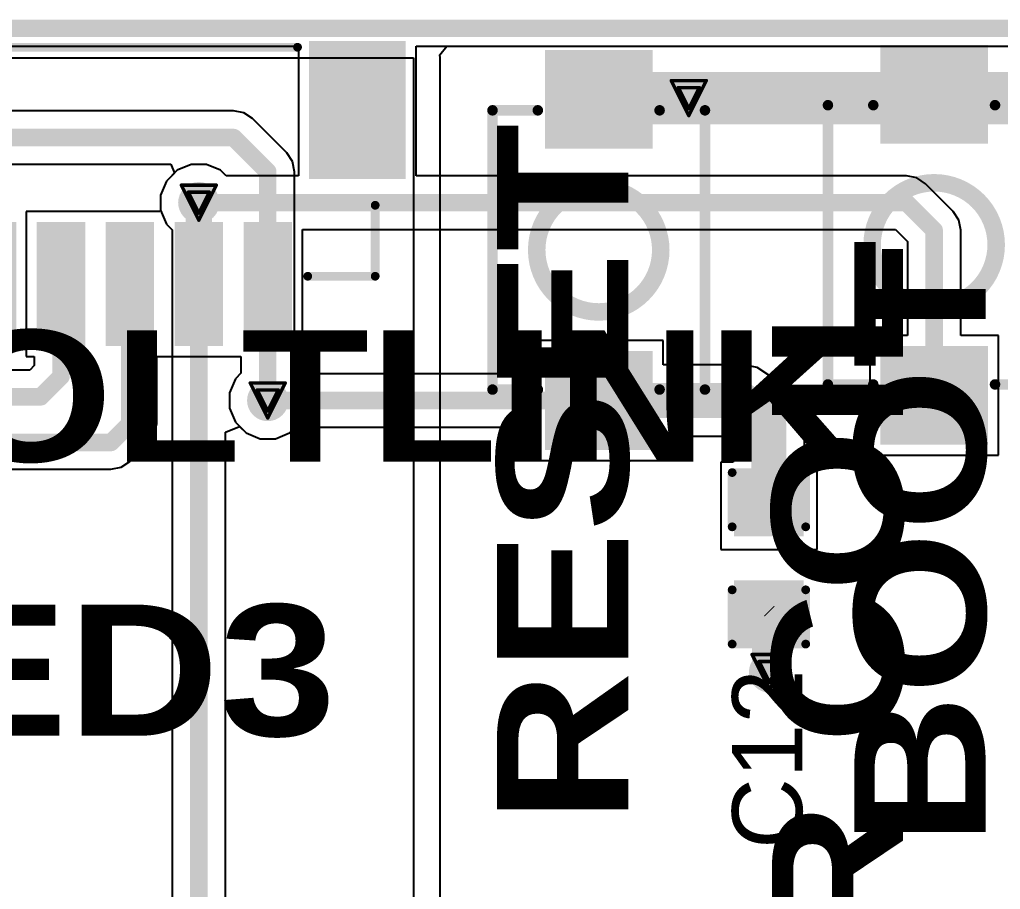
# Model space of a CAD drawing. Header units: inches. Extents: x -1 to 208, y -10 to 150.
# Drawn here: x 56.83 to 71.07, y 62.5 to 75.13 of the extents above; entities that cross this region are included whole.
import ezdxf

# ---------------------------------------------------------------- set-up
doc = ezdxf.new("R2010")
doc.units = ezdxf.units.IN
for name, color, linetype in [('Board Outline', 216, 'Continuous'), ('Bottom Layer', 5, 'Continuous'), ('Drill Drawing', 1, 'Continuous'), ('Top Layer', 1, 'Continuous'), ('Top Overlay', 2, 'Continuous'), ('Top Paste', 8, 'Continuous'), ('Top Solder', 216, 'Continuous'), ('Via Holes', 16, 'Continuous')]:
    doc.layers.add(name, color=color, linetype=linetype)
doc.styles.add('Arial', font='', dxfattribs={"height": 0.2})
doc.styles.add('Arial Black_Bold', font='', dxfattribs={"height": 0.2})
doc.styles.get('Arial').set_extended_font_data('Arial')
doc.styles.get('Arial Black_Bold').set_extended_font_data('Arial Black', bold=True)

# ---------------------------------------------------------------- blocks, each defined once
blk = doc.blocks.new('TS_1088_AR02016_21')
at = {"layer": 'Top Layer'}
for points in [[(-2.7999055, 0.6799961), (-1.5699105, 0.6799961), (-1.5699105, -0.6799961), (-2.7999055, -0.6799961)], [(1.5699105, 0.6799961), (2.7999055, 0.6799961), (2.7999055, -0.6799961), (1.5699105, -0.6799961)]]:
    blk.add_hatch(color=1, dxfattribs=at).paths.add_polyline_path(points)
at = {"layer": 'Top Paste'}
for points in [[(-2.7999055, 0.6799961), (-1.5699105, 0.6799961), (-1.5699105, -0.6799961), (-2.7999055, -0.6799961)], [(1.5699105, 0.6799961), (2.7999055, 0.6799961), (2.7999055, -0.6799961), (1.5699105, -0.6799961)]]:
    blk.add_hatch(color=8, dxfattribs=at).paths.add_polyline_path(points)
at = {"layer": 'Top Solder'}
for points in [[(-2.9015055, 0.7815961), (-1.4683105, 0.7815961), (-1.4683105, -0.7815961), (-2.9015055, -0.7815961)], [(1.4683105, 0.7815961), (2.9015055, 0.7815961), (2.9015055, -0.7815961), (1.4683105, -0.7815961)]]:
    blk.add_hatch(color=216, dxfattribs=at).paths.add_polyline_path(points)
at = {"layer": 'Top Overlay'}
for points in [[(2.0262088, 1.5411958, 0.1524, 0.1524, 0), (-2.0262088, 1.5411958, 0.1524, 0.1524, 0)], [(-2.0262088, 0.8832087999999999, 0.1524, 0.1524, 0), (-2.0262088, 1.5411958, 0.1524, 0.1524, 0)], [(2.0262088, 0.8832087999999999, 0.1524, 0.1524, 0), (2.0262088, 1.5411958, 0.1524, 0.1524, 0)], [(-2.0262088, -1.5411958, 0.1524, 0.1524, 0), (-2.0262088, -0.8832087999999999, 0.1524, 0.1524, 0)], [(2.0262088, -1.5411958, 0.1524, 0.1524, 0), (2.0262088, -0.8832087999999999, 0.1524, 0.1524, 0)], [(2.0262088, -1.5411958, 0.1524, 0.1524, 0), (-2.0262088, -1.5411958, 0.1524, 0.1524, 0)]]:
    blk.add_lwpolyline(points, format="xyseb", dxfattribs=at)
for points in [[(-2.0643088, 1.5411958, 0.0762, 0.0762, 1), (-1.9881088, 1.5411958, 0.0762, 0.0762, 1)], [(-2.0643088, 1.5411958, 0.0762, 0.0762, 1), (-1.9881088, 1.5411958, 0.0762, 0.0762, 1)], [(1.9881088, 1.5411958, 0.0762, 0.0762, 1), (2.0643088, 1.5411958, 0.0762, 0.0762, 1)], [(1.9881088, 1.5411958, 0.0762, 0.0762, 1), (2.0643088, 1.5411958, 0.0762, 0.0762, 1)], [(0.8999727999999999, 2.54e-05, 0.254, 0.254, 1), (-0.9000235999999999, 2.54e-05, 0.254, 0.254, 1)], [(-2.0643088, 0.8832087999999999, 0.0762, 0.0762, 1), (-1.9881088, 0.8832087999999999, 0.0762, 0.0762, 1)], [(1.9881088, 0.8832087999999999, 0.0762, 0.0762, 1), (2.0643088, 0.8832087999999999, 0.0762, 0.0762, 1)], [(-0.9635236, 2.54e-05, 0.127, 0.127, 1), (-0.8365235999999999, 2.54e-05, 0.127, 0.127, 1)], [(0.8364728, 2.54e-05, 0.127, 0.127, 1), (0.9634727999999999, 2.54e-05, 0.127, 0.127, 1)], [(-2.0643088, -0.8832087999999999, 0.0762, 0.0762, 1), (-1.9881088, -0.8832087999999999, 0.0762, 0.0762, 1)], [(1.9881088, -0.8832087999999999, 0.0762, 0.0762, 1), (2.0643088, -0.8832087999999999, 0.0762, 0.0762, 1)], [(-2.0643088, -1.5411958, 0.0762, 0.0762, 1), (-1.9881088, -1.5411958, 0.0762, 0.0762, 1)], [(-2.0643088, -1.5411958, 0.0762, 0.0762, 1), (-1.9881088, -1.5411958, 0.0762, 0.0762, 1)], [(1.9881088, -1.5411958, 0.0762, 0.0762, 1), (2.0643088, -1.5411958, 0.0762, 0.0762, 1)], [(1.9881088, -1.5411958, 0.0762, 0.0762, 1), (2.0643088, -1.5411958, 0.0762, 0.0762, 1)]]:
    blk.add_lwpolyline(points, format="xyseb", close=True, dxfattribs=at)
blk = doc.blocks.new('TS_1088_AR02016_22')
at = {"layer": 'Top Layer'}
for points in [[(-2.7999055, 0.6799961), (-1.5699105, 0.6799961), (-1.5699105, -0.6799961), (-2.7999055, -0.6799961)], [(1.5699105, 0.6799961), (2.7999055, 0.6799961), (2.7999055, -0.6799961), (1.5699105, -0.6799961)]]:
    blk.add_hatch(color=1, dxfattribs=at).paths.add_polyline_path(points)
at = {"layer": 'Top Paste'}
for points in [[(-2.7999055, 0.6799961), (-1.5699105, 0.6799961), (-1.5699105, -0.6799961), (-2.7999055, -0.6799961)], [(1.5699105, 0.6799961), (2.7999055, 0.6799961), (2.7999055, -0.6799961), (1.5699105, -0.6799961)]]:
    blk.add_hatch(color=8, dxfattribs=at).paths.add_polyline_path(points)
at = {"layer": 'Top Solder'}
for points in [[(-2.9015055, 0.7815961), (-1.4683105, 0.7815961), (-1.4683105, -0.7815961), (-2.9015055, -0.7815961)], [(1.4683105, 0.7815961), (2.9015055, 0.7815961), (2.9015055, -0.7815961), (1.4683105, -0.7815961)]]:
    blk.add_hatch(color=216, dxfattribs=at).paths.add_polyline_path(points)
at = {"layer": 'Top Overlay'}
for points in [[(2.0262088, 1.5411958, 0.1524, 0.1524, 0), (-2.0262088, 1.5411958, 0.1524, 0.1524, 0)], [(-2.0262088, 0.8832087999999999, 0.1524, 0.1524, 0), (-2.0262088, 1.5411958, 0.1524, 0.1524, 0)], [(2.0262088, 0.8832087999999999, 0.1524, 0.1524, 0), (2.0262088, 1.5411958, 0.1524, 0.1524, 0)], [(-2.0262088, -1.5411958, 0.1524, 0.1524, 0), (-2.0262088, -0.8832087999999999, 0.1524, 0.1524, 0)], [(2.0262088, -1.5411958, 0.1524, 0.1524, 0), (2.0262088, -0.8832087999999999, 0.1524, 0.1524, 0)], [(2.0262088, -1.5411958, 0.1524, 0.1524, 0), (-2.0262088, -1.5411958, 0.1524, 0.1524, 0)]]:
    blk.add_lwpolyline(points, format="xyseb", dxfattribs=at)
for points in [[(-2.0643088, 1.5411958, 0.0762, 0.0762, 1), (-1.9881088, 1.5411958, 0.0762, 0.0762, 1)], [(-2.0643088, 1.5411958, 0.0762, 0.0762, 1), (-1.9881088, 1.5411958, 0.0762, 0.0762, 1)], [(1.9881088, 1.5411958, 0.0762, 0.0762, 1), (2.0643088, 1.5411958, 0.0762, 0.0762, 1)], [(1.9881088, 1.5411958, 0.0762, 0.0762, 1), (2.0643088, 1.5411958, 0.0762, 0.0762, 1)], [(0.8999727999999999, 2.54e-05, 0.254, 0.254, 1), (-0.9000235999999999, 2.54e-05, 0.254, 0.254, 1)], [(-2.0643088, 0.8832087999999999, 0.0762, 0.0762, 1), (-1.9881088, 0.8832087999999999, 0.0762, 0.0762, 1)], [(1.9881088, 0.8832087999999999, 0.0762, 0.0762, 1), (2.0643088, 0.8832087999999999, 0.0762, 0.0762, 1)], [(-0.9635236, 2.54e-05, 0.127, 0.127, 1), (-0.8365235999999999, 2.54e-05, 0.127, 0.127, 1)], [(0.8364728, 2.54e-05, 0.127, 0.127, 1), (0.9634727999999999, 2.54e-05, 0.127, 0.127, 1)], [(-2.0643088, -0.8832087999999999, 0.0762, 0.0762, 1), (-1.9881088, -0.8832087999999999, 0.0762, 0.0762, 1)], [(1.9881088, -0.8832087999999999, 0.0762, 0.0762, 1), (2.0643088, -0.8832087999999999, 0.0762, 0.0762, 1)], [(-2.0643088, -1.5411958, 0.0762, 0.0762, 1), (-1.9881088, -1.5411958, 0.0762, 0.0762, 1)], [(-2.0643088, -1.5411958, 0.0762, 0.0762, 1), (-1.9881088, -1.5411958, 0.0762, 0.0762, 1)], [(1.9881088, -1.5411958, 0.0762, 0.0762, 1), (2.0643088, -1.5411958, 0.0762, 0.0762, 1)], [(1.9881088, -1.5411958, 0.0762, 0.0762, 1), (2.0643088, -1.5411958, 0.0762, 0.0762, 1)]]:
    blk.add_lwpolyline(points, format="xyseb", close=True, dxfattribs=at)
blk = doc.blocks.new('V________T______93')
at = {"layer": 'Top Layer'}
for points in [[(-4.39999755, 2.16249885), (-3.199997409999999, 2.16249885), (-3.199997409999999, 0.36249991), (-4.39999755, 0.36249991)], [(3.20000249, 2.16249885), (4.400002629999999, 2.16249885), (4.400002629999999, 0.36249991), (3.20000249, 0.36249991)], [(-2.74999704, -0.46249971), (-2.24999804, -0.46249971), (-2.24999804, -2.06249905), (-2.74999704, -2.06249905)], [(-1.7499965, -0.46249971), (-1.2499975, -0.46249971), (-1.2499975, -2.06249905), (-1.7499965, -2.06249905)], [(-0.7499959599999999, -0.46249971), (-0.24999696, -0.46249971), (-0.24999696, -2.06249905), (-0.7499959599999999, -2.06249905)], [(0.25000204, -0.46249971), (0.75000104, -0.46249971), (0.75000104, -2.06249905), (0.25000204, -2.06249905)], [(1.25000258, -0.46249971), (1.75000158, -0.46249971), (1.75000158, -2.06249905), (1.25000258, -2.06249905)], [(2.25000312, -0.46249971), (2.75000212, -0.46249971), (2.75000212, -2.06249905), (2.25000312, -2.06249905)]]:
    blk.add_hatch(color=1, dxfattribs=at).paths.add_polyline_path(points)
at = {"layer": 'Top Paste'}
for points in [[(-4.39999755, 2.16249885), (-3.199997409999999, 2.16249885), (-3.199997409999999, 0.36249991), (-4.39999755, 0.36249991)], [(3.20000249, 2.16249885), (4.400002629999999, 2.16249885), (4.400002629999999, 0.36249991), (3.20000249, 0.36249991)], [(-2.74999704, -0.46249971), (-2.24999804, -0.46249971), (-2.24999804, -2.06249905), (-2.74999704, -2.06249905)], [(-1.7499965, -0.46249971), (-1.2499975, -0.46249971), (-1.2499975, -2.06249905), (-1.7499965, -2.06249905)], [(-0.7499959599999999, -0.46249971), (-0.24999696, -0.46249971), (-0.24999696, -2.06249905), (-0.7499959599999999, -2.06249905)], [(0.25000204, -0.46249971), (0.75000104, -0.46249971), (0.75000104, -2.06249905), (0.25000204, -2.06249905)], [(1.25000258, -0.46249971), (1.75000158, -0.46249971), (1.75000158, -2.06249905), (1.25000258, -2.06249905)], [(2.25000312, -0.46249971), (2.75000212, -0.46249971), (2.75000212, -2.06249905), (2.25000312, -2.06249905)]]:
    blk.add_hatch(color=8, dxfattribs=at).paths.add_polyline_path(points)
at = {"layer": 'Top Solder'}
for points in [[(-4.50159755, 2.26409885), (-3.09839741, 2.26409885), (-3.09839741, 0.26089991), (-4.50159755, 0.26089991)], [(3.09840249, 2.26409885), (4.50160263, 2.26409885), (4.50160263, 0.26089991), (3.09840249, 0.26089991)], [(-2.85159704, -0.36089971), (-2.14839804, -0.36089971), (-2.14839804, -2.16409905), (-2.85159704, -2.16409905)], [(-1.8515965, -0.36089971), (-1.1483975, -0.36089971), (-1.1483975, -2.16409905), (-1.8515965, -2.16409905)], [(-0.8515959599999999, -0.36089971), (-0.14839696, -0.36089971), (-0.14839696, -2.16409905), (-0.8515959599999999, -2.16409905)], [(0.14840204, -0.36089971), (0.8516010399999999, -0.36089971), (0.8516010399999999, -2.16409905), (0.14840204, -2.16409905)], [(1.14840258, -0.36089971), (1.85160158, -0.36089971), (1.85160158, -2.16409905), (1.14840258, -2.16409905)], [(2.14840312, -0.36089971), (2.85160212, -0.36089971), (2.85160212, -2.16409905), (2.14840312, -2.16409905)]]:
    blk.add_hatch(color=216, dxfattribs=at).paths.add_polyline_path(points)
at = {"layer": 'Top Overlay'}
for points in [[(-2.884398599999999, 2.1731986, 0.127, 0.127, 0), (2.9322014, 2.1731986, 0.127, 0.127, 0)], [(-4.0591994, -1.15000024, 0.127, 0.127, 0), (-4.0591994, -0.12040108, 0.127, 0.127, 0)], [(4.059204479999999, -1.15000024, 0.127, 0.127, 0), (4.059204479999999, -0.12040108, 0.127, 0.127, 0)], [(-4.0591994, -1.15000024, 0.127, 0.127, 0), (-3.08040024, -1.15000024, 0.127, 0.127, 0)], [(3.08040532, -1.15000024, 0.127, 0.127, 0), (4.059204479999999, -1.15000024, 0.127, 0.127, 0)], [(-3.1496, -1.6764, 0.127, 0.127, 0), (-3.1496, -1.4224, 0.127, 0.127, 0)], [(-3.1496, -1.4224, 0.127, 0.127, 0), (-3.0226, -1.5494, 0.127, 0.127, 0)], [(-3.1496, -1.6764, 0.127, 0.127, 0), (-3.0226, -1.5494, 0.127, 0.127, 0)]]:
    blk.add_lwpolyline(points, format="xyseb", dxfattribs=at)
for points in [[(-2.9161486, 2.1731986, 0.0635, 0.0635, 1), (-2.8526486, 2.1731986, 0.0635, 0.0635, 1)], [(2.9004514, 2.1731986, 0.0635, 0.0635, 1), (2.9639514, 2.1731986, 0.0635, 0.0635, 1)], [(-4.0909494, -0.12040108, 0.0635, 0.0635, 1), (-4.0274494, -0.12040108, 0.0635, 0.0635, 1)], [(4.02745448, -0.12040108, 0.0635, 0.0635, 1), (4.09095448, -0.12040108, 0.0635, 0.0635, 1)], [(-4.0909494, -1.15000024, 0.0635, 0.0635, 1), (-4.0274494, -1.15000024, 0.0635, 0.0635, 1)], [(-4.0909494, -1.15000024, 0.0635, 0.0635, 1), (-4.0274494, -1.15000024, 0.0635, 0.0635, 1)], [(-3.11215024, -1.15000024, 0.0635, 0.0635, 1), (-3.04865024, -1.15000024, 0.0635, 0.0635, 1)], [(3.04865532, -1.15000024, 0.0635, 0.0635, 1), (3.11215532, -1.15000024, 0.0635, 0.0635, 1)], [(4.02745448, -1.15000024, 0.0635, 0.0635, 1), (4.09095448, -1.15000024, 0.0635, 0.0635, 1)], [(4.02745448, -1.15000024, 0.0635, 0.0635, 1), (4.09095448, -1.15000024, 0.0635, 0.0635, 1)], [(-3.18135, -1.4224, 0.0635, 0.0635, 1), (-3.11785, -1.4224, 0.0635, 0.0635, 1)], [(-3.18135, -1.4224, 0.0635, 0.0635, 1), (-3.11785, -1.4224, 0.0635, 0.0635, 1)], [(-3.05435, -1.5494, 0.0635, 0.0635, 1), (-2.99085, -1.5494, 0.0635, 0.0635, 1)], [(-3.05435, -1.5494, 0.0635, 0.0635, 1), (-2.99085, -1.5494, 0.0635, 0.0635, 1)], [(-3.18135, -1.6764, 0.0635, 0.0635, 1), (-3.11785, -1.6764, 0.0635, 0.0635, 1)], [(-3.18135, -1.6764, 0.0635, 0.0635, 1), (-3.11785, -1.6764, 0.0635, 0.0635, 1)]]:
    blk.add_lwpolyline(points, format="xyseb", close=True, dxfattribs=at)
blk = doc.blocks.new('C___0603_183')
at = {"layer": 'Top Layer'}
for points in [[(-0.3809999999999999, 0.4445), (-0.3809999999999999, -0.4445), (-1.143, -0.4445), (-1.143, 0.4445)], [(1.143, 0.4445), (1.143, -0.4445), (0.3809999999999999, -0.4445), (0.3809999999999999, 0.4445)]]:
    blk.add_hatch(color=1, dxfattribs=at).paths.add_polyline_path(points)
at = {"layer": 'Top Paste'}
for points in [[(-0.3809999999999999, 0.4445), (-0.3809999999999999, -0.4445), (-1.143, -0.4445), (-1.143, 0.4445)], [(1.143, 0.4445), (1.143, -0.4445), (0.3809999999999999, -0.4445), (0.3809999999999999, 0.4445)]]:
    blk.add_hatch(color=8, dxfattribs=at).paths.add_polyline_path(points)
at = {"layer": 'Top Solder'}
for points in [[(-0.3210001199999999, 0.50449988), (-0.3210001199999999, -0.50449988), (-1.20299988, -0.50449988), (-1.20299988, 0.50449988)], [(1.20299988, 0.50449988), (1.20299988, -0.50449988), (0.3210001199999999, -0.50449988), (0.3210001199999999, 0.50449988)]]:
    blk.add_hatch(color=216, dxfattribs=at).paths.add_polyline_path(points)
at = {"layer": 'Top Overlay'}
for points in [[(-1.2446, 0.5334, 0.127, 0.127, 0), (-1.2446, -0.5334, 0.127, 0.127, 0)], [(-1.2446, 0.5334, 0.127, 0.127, 0), (-0.4571999999999999, 0.5334, 0.127, 0.127, 0)], [(0.4571999999999999, 0.5334, 0.127, 0.127, 0), (1.2446, 0.5334, 0.127, 0.127, 0)], [(1.2446, 0.5334, 0.127, 0.127, 0), (1.2446, -0.5334, 0.127, 0.127, 0)], [(-1.2446, -0.5334, 0.127, 0.127, 0), (-0.4571999999999999, -0.5334, 0.127, 0.127, 0)], [(0.4571999999999999, -0.5334, 0.127, 0.127, 0), (1.2446, -0.5334, 0.127, 0.127, 0)]]:
    blk.add_lwpolyline(points, format="xyseb", dxfattribs=at)
for points in [[(-1.27635, 0.5334, 0.0635, 0.0635, 1), (-1.21285, 0.5334, 0.0635, 0.0635, 1)], [(-1.27635, 0.5334, 0.0635, 0.0635, 1), (-1.21285, 0.5334, 0.0635, 0.0635, 1)], [(-0.4889499999999999, 0.5334, 0.0635, 0.0635, 1), (-0.42545, 0.5334, 0.0635, 0.0635, 1)], [(0.42545, 0.5334, 0.0635, 0.0635, 1), (0.4889499999999999, 0.5334, 0.0635, 0.0635, 1)], [(1.21285, 0.5334, 0.0635, 0.0635, 1), (1.27635, 0.5334, 0.0635, 0.0635, 1)], [(1.21285, 0.5334, 0.0635, 0.0635, 1), (1.27635, 0.5334, 0.0635, 0.0635, 1)], [(-1.27635, -0.5334, 0.0635, 0.0635, 1), (-1.21285, -0.5334, 0.0635, 0.0635, 1)], [(-1.27635, -0.5334, 0.0635, 0.0635, 1), (-1.21285, -0.5334, 0.0635, 0.0635, 1)], [(-0.4889499999999999, -0.5334, 0.0635, 0.0635, 1), (-0.42545, -0.5334, 0.0635, 0.0635, 1)], [(0.42545, -0.5334, 0.0635, 0.0635, 1), (0.4889499999999999, -0.5334, 0.0635, 0.0635, 1)], [(1.21285, -0.5334, 0.0635, 0.0635, 1), (1.27635, -0.5334, 0.0635, 0.0635, 1)], [(1.21285, -0.5334, 0.0635, 0.0635, 1), (1.27635, -0.5334, 0.0635, 0.0635, 1)]]:
    blk.add_lwpolyline(points, format="xyseb", close=True, dxfattribs=at)

msp = doc.modelspace()

# ---------------------------------------------------------------- hatches: boundary and pattern name
at = {"layer": 'Bottom Layer'}
h = msp.add_hatch(color=5, dxfattribs=at)
edge = h.paths.add_edge_path()
edge.add_arc((66.54392329999999, 73.98746695999999), 0.2999994, 0, 360)
h = msp.add_hatch(color=5, dxfattribs=at)
edge = h.paths.add_edge_path()
edge.add_arc((59.43506273999999, 72.47044688), 0.2999994, 0, 360)
h = msp.add_hatch(color=5, dxfattribs=at)
edge = h.paths.add_edge_path()
edge.add_arc((60.43506327999999, 69.59929183999999), 0.2999994, 0, 360)
h = msp.add_hatch(color=5, dxfattribs=at)
edge = h.paths.add_edge_path()
edge.add_arc((67.7164, 65.65899999999999), 0.2999994, 0, 360)
at = {"layer": 'Top Layer'}
h = msp.add_hatch(color=1, dxfattribs=at)
edge = h.paths.add_edge_path()
edge.add_arc((66.54392329999999, 73.98746695999999), 0.2999994, 0, 360)
h = msp.add_hatch(color=1, dxfattribs=at)
edge = h.paths.add_edge_path()
edge.add_arc((59.43506273999999, 72.47044688), 0.2999994, 0, 360)
h = msp.add_hatch(color=1, dxfattribs=at)
edge = h.paths.add_edge_path()
edge.add_arc((60.43506327999999, 69.59929183999999), 0.2999994, 0, 360)
h = msp.add_hatch(color=1, dxfattribs=at)
edge = h.paths.add_edge_path()
edge.add_arc((67.7164, 65.65899999999999), 0.2999994, 0, 360)
at = {"layer": 'Via Holes'}
h = msp.add_hatch(color=7, dxfattribs=at)
edge = h.paths.add_edge_path()
edge.add_arc((66.54392329999999, 73.98746695999999), 0.1499997, 0, 360)
h = msp.add_hatch(color=7, dxfattribs=at)
edge = h.paths.add_edge_path()
edge.add_arc((59.43506273999999, 72.47044688), 0.1499997, 0, 360)
h = msp.add_hatch(color=7, dxfattribs=at)
edge = h.paths.add_edge_path()
edge.add_arc((60.43506327999999, 69.59929183999999), 0.1499997, 0, 360)
h = msp.add_hatch(color=7, dxfattribs=at)
edge = h.paths.add_edge_path()
edge.add_arc((67.7164, 65.65899999999999), 0.1499997, 0, 360)

# ---------------------------------------------------------------- linework, layer by layer
at = {"layer": 'Board Outline'}
msp.add_lwpolyline([(1.20000014, 74.99999986, 0.254, 0.254, 0), (78.79999988, 74.99999986, 0.254, 0.254, 0)], format="xyseb", dxfattribs=at)
at = {"layer": 'Bottom Layer'}
for p, q in [((62.93007226, 74.61403416), (63.03429861999999, 74.7410367)), ((63.03429861999999, 74.7410367), (75.74117186, 74.7410367)), ((4.97073174, 74.5744), (62.54949136, 74.5744)), ((62.54949136, 74.5744), (62.54949136, 60.47739999999999)), ((62.93795642, 74.5744), (62.93007226, 74.61403416)), ((62.93795642, 60.47739999999999), (62.93795642, 74.5744)), ((59.93930607999999, 73.8038021), (27.25823606, 73.8038021)), ((60.08796466, 73.77423141999999), (59.93930607999999, 73.8038021)), ((60.21399184, 73.6900228), (60.08796466, 73.77423141999999)), ((60.70974904, 73.1942656), (60.21399184, 73.6900228)), ((60.79395765999999, 73.06823841999999), (60.70974904, 73.1942656)), ((30.6248435, 73.02687198), (59.02840874, 73.02687198)), ((59.02840874, 73.02687198), (59.08101468, 72.89987197999999)), ((60.82352834, 72.91957984), (60.79395765999999, 73.06823841999999)), ((59.08101468, 72.89987197999999), (58.96540404, 72.78426134)), ((60.82352834, 69.99429993999999), (60.82352834, 72.91957984)), ((58.96540404, 72.78426134), (58.88106333999999, 72.58064478)), ((58.88106333999999, 72.58064478), (58.88106333999999, 72.36024898)), ((58.88106333999999, 72.36024898), (58.96540404, 72.15663242)), ((58.96540404, 72.15663242), (59.04659768, 72.07543878)), ((59.04659768, 72.07543878), (59.04659768, 57.27718542)), ((60.90472198, 69.9131063), (60.82352834, 69.99429993999999)), ((60.98906268, 69.70948974), (60.90472198, 69.9131063)), ((60.98906268, 69.48909394), (60.98906268, 69.70948974)), ((60.90472198, 69.28547737999999), (60.98906268, 69.48909394)), ((59.82352779999999, 69.13998364), (60.0267278, 69.22415416)), ((60.0267278, 69.22415416), (60.12124882, 69.12963314)), ((60.74887774, 69.12963314), (60.90472198, 69.28547737999999)), ((59.82352779999999, 57.11627895999999), (59.82352779999999, 69.13998364)), ((60.12124882, 69.12963314), (60.32486537999999, 69.04529244)), ((60.32486537999999, 69.04529244), (60.54526117999999, 69.04529244)), ((60.54526117999999, 69.04529244), (60.74887774, 69.12963314))]:
    msp.add_line(p, q, dxfattribs=at)
for points in [[(30.46393704, 73.41533704, 0.254, 0.254, 0), (59.93930607999999, 73.41533704, 0.254, 0.254, 0)], [(59.93930607999999, 73.41533704, 0.254, 0.254, 0), (60.43506327999999, 72.91957984, 0.254, 0.254, 0)], [(60.43506327999999, 69.59929183999999, 0.254, 0.254, 0), (60.43506327999999, 72.91957984, 0.254, 0.254, 0)], [(59.43506273999999, 57.11627895999999, 0.254, 0.254, 0), (59.43506273999999, 72.47044688, 0.254, 0.254, 0)]]:
    msp.add_lwpolyline(points, format="xyseb", dxfattribs=at)
for points in [[(59.87580608, 73.41533704, 0.127, 0.127, 1), (60.00280607999999, 73.41533704, 0.127, 0.127, 1)], [(59.87580608, 73.41533704, 0.127, 0.127, 1), (60.00280607999999, 73.41533704, 0.127, 0.127, 1)], [(60.37156328, 72.91957984, 0.127, 0.127, 1), (60.49856328, 72.91957984, 0.127, 0.127, 1)], [(60.37156328, 72.91957984, 0.127, 0.127, 1), (60.49856328, 72.91957984, 0.127, 0.127, 1)], [(59.37156273999999, 72.47044688, 0.127, 0.127, 1), (59.49856273999999, 72.47044688, 0.127, 0.127, 1)], [(60.37156328, 69.59929183999999, 0.127, 0.127, 1), (60.49856328, 69.59929183999999, 0.127, 0.127, 1)]]:
    msp.add_lwpolyline(points, format="xyseb", close=True, dxfattribs=at)
at = {"layer": 'Drill Drawing'}
for points in [[(66.2899233, 74.24146696, 0.0508, 0.0508, 0), (66.7979233, 74.24146696, 0.0508, 0.0508, 0)], [(66.2899233, 74.24146696, 0.0508, 0.0508, 0), (66.54392329999999, 73.73346695999999, 0.0508, 0.0508, 0)], [(66.3915233, 74.13986695999999, 0.0508, 0.0508, 0), (66.6963233, 74.13986695999999, 0.0508, 0.0508, 0)], [(66.3915233, 74.13986695999999, 0.0508, 0.0508, 0), (66.54392329999999, 73.83506695999999, 0.0508, 0.0508, 0)], [(66.54392329999999, 73.73346695999999, 0.0508, 0.0508, 0), (66.7979233, 74.24146696, 0.0508, 0.0508, 0)], [(66.54392329999999, 73.83506695999999, 0.0508, 0.0508, 0), (66.6963233, 74.13986695999999, 0.0508, 0.0508, 0)], [(59.18106274, 72.72444687999999, 0.0508, 0.0508, 0), (59.68906274, 72.72444687999999, 0.0508, 0.0508, 0)], [(59.18106274, 72.72444687999999, 0.0508, 0.0508, 0), (59.43506273999999, 72.21644687999999, 0.0508, 0.0508, 0)], [(59.43506273999999, 72.21644687999999, 0.0508, 0.0508, 0), (59.68906274, 72.72444687999999, 0.0508, 0.0508, 0)], [(59.28266274, 72.62284688, 0.0508, 0.0508, 0), (59.58746274, 72.62284688, 0.0508, 0.0508, 0)], [(59.28266274, 72.62284688, 0.0508, 0.0508, 0), (59.43506273999999, 72.31804688, 0.0508, 0.0508, 0)], [(59.43506273999999, 72.31804688, 0.0508, 0.0508, 0), (59.58746274, 72.62284688, 0.0508, 0.0508, 0)], [(60.18106327999999, 69.85329184, 0.0508, 0.0508, 0), (60.68906327999999, 69.85329184, 0.0508, 0.0508, 0)], [(60.18106327999999, 69.85329184, 0.0508, 0.0508, 0), (60.43506327999999, 69.34529184, 0.0508, 0.0508, 0)], [(60.43506327999999, 69.34529184, 0.0508, 0.0508, 0), (60.68906327999999, 69.85329184, 0.0508, 0.0508, 0)], [(60.28266327999999, 69.75169184, 0.0508, 0.0508, 0), (60.58746327999999, 69.75169184, 0.0508, 0.0508, 0)], [(60.28266327999999, 69.75169184, 0.0508, 0.0508, 0), (60.43506327999999, 69.44689184, 0.0508, 0.0508, 0)], [(60.43506327999999, 69.44689184, 0.0508, 0.0508, 0), (60.58746327999999, 69.75169184, 0.0508, 0.0508, 0)], [(67.4624, 65.913, 0.0508, 0.0508, 0), (67.9704, 65.913, 0.0508, 0.0508, 0)], [(67.4624, 65.913, 0.0508, 0.0508, 0), (67.7164, 65.405, 0.0508, 0.0508, 0)], [(67.7164, 65.405, 0.0508, 0.0508, 0), (67.9704, 65.913, 0.0508, 0.0508, 0)], [(67.564, 65.8114, 0.0508, 0.0508, 0), (67.8688, 65.8114, 0.0508, 0.0508, 0)], [(67.564, 65.8114, 0.0508, 0.0508, 0), (67.7164, 65.5066, 0.0508, 0.0508, 0)], [(67.7164, 65.5066, 0.0508, 0.0508, 0), (67.8688, 65.8114, 0.0508, 0.0508, 0)]]:
    msp.add_lwpolyline(points, format="xyseb", dxfattribs=at)
for points in [[(66.27722329999999, 74.24146696, 0.0254, 0.0254, 1), (66.3026233, 74.24146696, 0.0254, 0.0254, 1)], [(66.27722329999999, 74.24146696, 0.0254, 0.0254, 1), (66.3026233, 74.24146696, 0.0254, 0.0254, 1)], [(66.3788233, 74.13986695999999, 0.0254, 0.0254, 1), (66.4042233, 74.13986695999999, 0.0254, 0.0254, 1)], [(66.3788233, 74.13986695999999, 0.0254, 0.0254, 1), (66.4042233, 74.13986695999999, 0.0254, 0.0254, 1)], [(66.6836233, 74.13986695999999, 0.0254, 0.0254, 1), (66.7090233, 74.13986695999999, 0.0254, 0.0254, 1)], [(66.6836233, 74.13986695999999, 0.0254, 0.0254, 1), (66.7090233, 74.13986695999999, 0.0254, 0.0254, 1)], [(66.7852233, 74.24146696, 0.0254, 0.0254, 1), (66.81062329999999, 74.24146696, 0.0254, 0.0254, 1)], [(66.7852233, 74.24146696, 0.0254, 0.0254, 1), (66.81062329999999, 74.24146696, 0.0254, 0.0254, 1)], [(66.5312233, 73.83506695999999, 0.0254, 0.0254, 1), (66.5566233, 73.83506695999999, 0.0254, 0.0254, 1)], [(66.5312233, 73.83506695999999, 0.0254, 0.0254, 1), (66.5566233, 73.83506695999999, 0.0254, 0.0254, 1)], [(66.5312233, 73.73346695999999, 0.0254, 0.0254, 1), (66.5566233, 73.73346695999999, 0.0254, 0.0254, 1)], [(66.5312233, 73.73346695999999, 0.0254, 0.0254, 1), (66.5566233, 73.73346695999999, 0.0254, 0.0254, 1)], [(59.16836273999999, 72.72444687999999, 0.0254, 0.0254, 1), (59.19376273999999, 72.72444687999999, 0.0254, 0.0254, 1)], [(59.16836273999999, 72.72444687999999, 0.0254, 0.0254, 1), (59.19376273999999, 72.72444687999999, 0.0254, 0.0254, 1)], [(59.67636273999999, 72.72444687999999, 0.0254, 0.0254, 1), (59.70176273999999, 72.72444687999999, 0.0254, 0.0254, 1)], [(59.67636273999999, 72.72444687999999, 0.0254, 0.0254, 1), (59.70176273999999, 72.72444687999999, 0.0254, 0.0254, 1)], [(59.26996274, 72.62284688, 0.0254, 0.0254, 1), (59.29536273999999, 72.62284688, 0.0254, 0.0254, 1)], [(59.26996274, 72.62284688, 0.0254, 0.0254, 1), (59.29536273999999, 72.62284688, 0.0254, 0.0254, 1)], [(59.57476274, 72.62284688, 0.0254, 0.0254, 1), (59.60016273999999, 72.62284688, 0.0254, 0.0254, 1)], [(59.57476274, 72.62284688, 0.0254, 0.0254, 1), (59.60016273999999, 72.62284688, 0.0254, 0.0254, 1)], [(59.42236274, 72.31804688, 0.0254, 0.0254, 1), (59.44776273999999, 72.31804688, 0.0254, 0.0254, 1)], [(59.42236274, 72.31804688, 0.0254, 0.0254, 1), (59.44776273999999, 72.31804688, 0.0254, 0.0254, 1)], [(59.42236274, 72.21644687999999, 0.0254, 0.0254, 1), (59.44776273999999, 72.21644687999999, 0.0254, 0.0254, 1)], [(59.42236274, 72.21644687999999, 0.0254, 0.0254, 1), (59.44776273999999, 72.21644687999999, 0.0254, 0.0254, 1)], [(60.16836328, 69.85329184, 0.0254, 0.0254, 1), (60.19376328, 69.85329184, 0.0254, 0.0254, 1)], [(60.16836328, 69.85329184, 0.0254, 0.0254, 1), (60.19376328, 69.85329184, 0.0254, 0.0254, 1)], [(60.67636328, 69.85329184, 0.0254, 0.0254, 1), (60.70176327999999, 69.85329184, 0.0254, 0.0254, 1)], [(60.67636328, 69.85329184, 0.0254, 0.0254, 1), (60.70176327999999, 69.85329184, 0.0254, 0.0254, 1)], [(60.26996328, 69.75169184, 0.0254, 0.0254, 1), (60.29536328, 69.75169184, 0.0254, 0.0254, 1)], [(60.26996328, 69.75169184, 0.0254, 0.0254, 1), (60.29536328, 69.75169184, 0.0254, 0.0254, 1)], [(60.57476328, 69.75169184, 0.0254, 0.0254, 1), (60.60016328, 69.75169184, 0.0254, 0.0254, 1)], [(60.57476328, 69.75169184, 0.0254, 0.0254, 1), (60.60016328, 69.75169184, 0.0254, 0.0254, 1)], [(60.42236327999999, 69.44689184, 0.0254, 0.0254, 1), (60.44776328, 69.44689184, 0.0254, 0.0254, 1)], [(60.42236327999999, 69.44689184, 0.0254, 0.0254, 1), (60.44776328, 69.44689184, 0.0254, 0.0254, 1)], [(60.42236327999999, 69.34529184, 0.0254, 0.0254, 1), (60.44776328, 69.34529184, 0.0254, 0.0254, 1)], [(60.42236327999999, 69.34529184, 0.0254, 0.0254, 1), (60.44776328, 69.34529184, 0.0254, 0.0254, 1)], [(67.44969999999999, 65.913, 0.0254, 0.0254, 1), (67.4751, 65.913, 0.0254, 0.0254, 1)], [(67.44969999999999, 65.913, 0.0254, 0.0254, 1), (67.4751, 65.913, 0.0254, 0.0254, 1)], [(67.9577, 65.913, 0.0254, 0.0254, 1), (67.9831, 65.913, 0.0254, 0.0254, 1)], [(67.9577, 65.913, 0.0254, 0.0254, 1), (67.9831, 65.913, 0.0254, 0.0254, 1)], [(67.5513, 65.8114, 0.0254, 0.0254, 1), (67.57669999999999, 65.8114, 0.0254, 0.0254, 1)], [(67.5513, 65.8114, 0.0254, 0.0254, 1), (67.57669999999999, 65.8114, 0.0254, 0.0254, 1)], [(67.8561, 65.8114, 0.0254, 0.0254, 1), (67.88149999999999, 65.8114, 0.0254, 0.0254, 1)], [(67.8561, 65.8114, 0.0254, 0.0254, 1), (67.88149999999999, 65.8114, 0.0254, 0.0254, 1)], [(67.7037, 65.5066, 0.0254, 0.0254, 1), (67.7291, 65.5066, 0.0254, 0.0254, 1)], [(67.7037, 65.5066, 0.0254, 0.0254, 1), (67.7291, 65.5066, 0.0254, 0.0254, 1)], [(67.7037, 65.405, 0.0254, 0.0254, 1), (67.7291, 65.405, 0.0254, 0.0254, 1)], [(67.7037, 65.405, 0.0254, 0.0254, 1), (67.7291, 65.405, 0.0254, 0.0254, 1)]]:
    msp.add_lwpolyline(points, format="xyseb", close=True, dxfattribs=at)
at = {"layer": 'Top Layer'}
for p, q in [((55.84879609999999, 74.7410367), (60.88106442, 74.7410367)), ((60.88106442, 74.7410367), (60.88106442, 72.85891194)), ((62.58906201999999, 72.85891194), (62.58906201999999, 74.7410367)), ((62.58906201999999, 74.7410367), (75.74117186, 74.7410367)), ((59.32486484, 73.02444628), (59.12124827999999, 72.94010558)), ((59.54526064, 73.02444628), (59.32486484, 73.02444628)), ((59.7488772, 72.94010558), (59.54526064, 73.02444628)), ((59.12124827999999, 72.94010558), (58.96540404, 72.78426134)), ((59.83007083999999, 72.85891194), (59.7488772, 72.94010558)), ((60.88106442, 72.85891194), (59.83007083999999, 72.85891194)), ((69.70287049999999, 72.85891194), (62.58906201999999, 72.85891194)), ((69.85152907999999, 72.82934125999999), (69.70287049999999, 72.85891194)), ((58.96540404, 72.78426134), (58.88106333999999, 72.58064478)), ((69.97755626, 72.74513264), (69.85152907999999, 72.82934125999999)), ((70.37868576, 72.34400314), (69.97755626, 72.74513264)), ((58.88106333999999, 72.58064478), (58.88106333999999, 72.36025152)), ((58.87019722, 72.34399044), (56.9310647, 72.34399044)), ((56.9310647, 72.34399044), (56.9310647, 70.23599363999999)), ((58.88106333999999, 72.36025152), (58.87019722, 72.34399044)), ((70.46289438, 72.21797595999999), (70.37868576, 72.34400314)), ((70.49246505999999, 72.06931737999999), (70.46289438, 72.21797595999999)), ((60.93906277999999, 70.23599363999999), (60.93906277999999, 72.08198182)), ((60.93906277999999, 72.08198182), (69.54196404, 72.08198182)), ((69.54196404, 72.08198182), (69.71553494, 71.90841092)), ((70.49246505999999, 70.54295771999999), (70.49246505999999, 72.06931737999999)), ((69.71553494, 71.90841092), (69.71553494, 70.54295771999999)), ((66.17141452, 70.46828934), (64.30342232, 70.46828934)), ((64.30342232, 70.46828934), (64.30342232, 69.9877569)), ((66.17141452, 70.11724355999999), (66.17141452, 70.46828934)), ((69.71553494, 70.54295771999999), (69.1700039, 70.54295771999999)), ((69.1700039, 70.54295771999999), (69.1700039, 68.80496271999999)), ((71.0379961, 70.54295771999999), (70.49246505999999, 70.54295771999999)), ((71.0379961, 68.80496271999999), (71.0379961, 70.54295771999999)), ((56.9310647, 70.23599363999999), (57.04659914, 70.23599363999999)), ((57.04659914, 70.23599363999999), (57.04659914, 70.10652984000001)), ((58.82352726, 69.26498466), (58.82352726, 70.23599363999999)), ((58.82352726, 70.23599363999999), (60.04659821999999, 70.23599363999999)), ((60.04659821999999, 70.23599363999999), (60.04659821999999, 69.99429993999999)), ((60.82352834, 69.99429993999999), (60.82352834, 70.23599363999999)), ((60.82352834, 70.23599363999999), (60.93906277999999, 70.23599363999999)), ((56.98128812, 70.04121882), (55.25385697999999, 70.04121882)), ((57.04659914, 70.10652984000001), (56.98128812, 70.04121882)), ((67.33707894, 70.11724355999999), (66.17141452, 70.11724355999999)), ((67.53529037999999, 70.07781768), (67.33707894, 70.11724355999999)), ((67.70332662, 69.96553952), (67.53529037999999, 70.07781768)), ((59.96540458, 69.9131063), (59.88106388, 69.70948974)), ((60.04659821999999, 69.99429993999999), (59.96540458, 69.9131063)), ((60.83007137999999, 69.9877569), (60.82352834, 69.99429993999999)), ((64.30342232, 69.9877569), (60.83007137999999, 69.9877569)), ((68.07315569999999, 69.59571044), (67.70332662, 69.96553952)), ((59.88106388, 69.70948974), (59.88106388, 69.48909394)), ((68.18543386, 69.42767674), (68.07315569999999, 69.59571044)), ((59.88106388, 69.48909394), (59.96540458, 69.28547737999999)), ((68.22485974, 69.22946275999999), (68.18543386, 69.42767674)), ((58.79395657999999, 69.11632608), (58.82352726, 69.26498466)), ((59.96540458, 69.28547737999999), (60.12124882, 69.12963314)), ((60.74887774, 69.12963314), (60.83007137999999, 69.21082677999999)), ((60.83007137999999, 69.21082677999999), (64.30342232, 69.21082677999999)), ((64.30342232, 69.21082677999999), (64.30342232, 68.73029434)), ((68.22485974, 68.70587223999999), (68.22485974, 69.22946275999999)), ((58.70974795999999, 68.9902989), (58.79395657999999, 69.11632608)), ((60.12124882, 69.12963314), (60.32486537999999, 69.04529244)), ((60.32486537999999, 69.04529244), (60.54526117999999, 69.04529244)), ((60.54526117999999, 69.04529244), (60.74887774, 69.12963314)), ((66.17141452, 68.73029434), (66.17141452, 69.08134012)), ((66.17141452, 69.08134012), (67.1225353, 69.08134012)), ((67.1225353, 69.08134012), (67.1889563, 69.01491911999999)), ((58.4349606, 68.71551154), (58.70974795999999, 68.9902989)), ((67.1889563, 69.01491911999999), (67.1889563, 68.70587223999999)), ((69.1700039, 68.80496271999999), (71.0379961, 68.80496271999999)), ((49.7465985, 68.60173224), (58.16027483999999, 68.60173224)), ((58.16027483999999, 68.60173224), (58.30893342, 68.63130292)), ((58.30893342, 68.63130292), (58.4349606, 68.71551154)), ((64.30342232, 68.73029434), (66.17141452, 68.73029434)), ((67.1889563, 68.70587223999999), (67.00840802, 68.70587223999999)), ((67.00840802, 68.70587223999999), (67.00840802, 67.43587224)), ((68.40540802, 68.70587223999999), (68.22485974, 68.70587223999999)), ((68.40540802, 67.43587224), (68.40540802, 68.70587223999999)), ((67.00840802, 67.43587224), (68.40540802, 67.43587224))]:
    msp.add_line(p, q, dxfattribs=at)
for points in [[(65.23741842, 73.96910783999999, 0.7619999999999999, 0.7619999999999999, 0), (65.25577754, 73.98746695999999, 0.7619999999999999, 0.7619999999999999, 0)], [(65.25577754, 73.98746695999999, 0.7619999999999999, 0.7619999999999999, 0), (71.39214576, 73.98746695999999, 0.7619999999999999, 0.7619999999999999, 0)], [(59.43506273999999, 71.28999203999999, 0.3809999999999999, 0.3809999999999999, 0), (59.43506273999999, 72.47044688, 0.3809999999999999, 0.3809999999999999, 0)], [(59.43506273999999, 72.47044688, 0.254, 0.254, 0), (69.70287049999999, 72.47044688, 0.254, 0.254, 0)], [(69.70287049999999, 72.47044688, 0.254, 0.254, 0), (70.10399999999998, 72.06931737999999, 0.254, 0.254, 0)], [(70.10399999999998, 69.67396022, 0.254, 0.254, 0), (70.10399999999998, 72.06931737999999, 0.254, 0.254, 0)], [(57.4350642, 69.94562338, 0.254, 0.254, 0), (57.4350642, 71.28999203999999, 0.254, 0.254, 0)], [(58.4350622, 69.26498466, 0.254, 0.254, 0), (58.4350622, 71.28999203999999, 0.254, 0.254, 0)], [(60.43506327999999, 69.59929183999999, 0.254, 0.254, 0), (60.43506327999999, 71.28999203999999, 0.254, 0.254, 0)], [(57.14219458, 69.65275376, 0.254, 0.254, 0), (57.4350642, 69.94562338, 0.254, 0.254, 0)], [(55.08189643999999, 69.65275376, 0.254, 0.254, 0), (57.14219458, 69.65275376, 0.254, 0.254, 0)], [(65.23741842, 69.59929183999999, 0.508, 0.508, 0), (67.33707894, 69.59929183999999, 0.508, 0.508, 0)], [(67.33707894, 69.59929183999999, 0.508, 0.508, 0), (67.70690802, 69.22946275999999, 0.508, 0.508, 0)], [(60.43506327999999, 69.59929183999999, 0.254, 0.254, 0), (65.23741842, 69.59929183999999, 0.254, 0.254, 0)], [(67.70690802, 68.07087224, 0.508, 0.508, 0), (67.70690802, 69.22946275999999, 0.508, 0.508, 0)], [(58.16027483999999, 68.9901973, 0.254, 0.254, 0), (58.4350622, 69.26498466, 0.254, 0.254, 0)], [(48.7426, 68.9901973, 0.254, 0.254, 0), (58.16027483999999, 68.9901973, 0.254, 0.254, 0)], [(67.7164, 65.65899999999999, 0.508, 0.508, 0), (67.7164, 66.53738025999999, 0.508, 0.508, 0)], [(67.70690802, 66.54687224, 0.2032, 0.2032, 0), (67.7164, 66.53738025999999, 0.2032, 0.2032, 0)]]:
    msp.add_lwpolyline(points, format="xyseb", dxfattribs=at)
for points in [[(65.04691842, 73.96910783999999, 0.3809999999999999, 0.3809999999999999, 1), (65.42791842, 73.96910783999999, 0.3809999999999999, 0.3809999999999999, 1)], [(65.06527754, 73.98746695999999, 0.3809999999999999, 0.3809999999999999, 1), (65.44627754, 73.98746695999999, 0.3809999999999999, 0.3809999999999999, 1)], [(65.06527754, 73.98746695999999, 0.3809999999999999, 0.3809999999999999, 1), (65.44627754, 73.98746695999999, 0.3809999999999999, 0.3809999999999999, 1)], [(71.20164575999999, 73.98746695999999, 0.3809999999999999, 0.3809999999999999, 1), (71.58264575999999, 73.98746695999999, 0.3809999999999999, 0.3809999999999999, 1)], [(59.33981274, 72.47044688, 0.1905, 0.1905, 1), (59.53031274, 72.47044688, 0.1905, 0.1905, 1)], [(59.37156273999999, 72.47044688, 0.127, 0.127, 1), (59.49856273999999, 72.47044688, 0.127, 0.127, 1)], [(69.6393705, 72.47044688, 0.127, 0.127, 1), (69.7663705, 72.47044688, 0.127, 0.127, 1)], [(69.6393705, 72.47044688, 0.127, 0.127, 1), (69.7663705, 72.47044688, 0.127, 0.127, 1)], [(70.0405, 72.06931737999999, 0.127, 0.127, 1), (70.1675, 72.06931737999999, 0.127, 0.127, 1)], [(70.0405, 72.06931737999999, 0.127, 0.127, 1), (70.1675, 72.06931737999999, 0.127, 0.127, 1)], [(59.33981274, 71.28999203999999, 0.1905, 0.1905, 1), (59.53031274, 71.28999203999999, 0.1905, 0.1905, 1)], [(57.37156419999999, 71.28999203999999, 0.127, 0.127, 1), (57.4985642, 71.28999203999999, 0.127, 0.127, 1)], [(58.3715622, 71.28999203999999, 0.127, 0.127, 1), (58.49856219999999, 71.28999203999999, 0.127, 0.127, 1)], [(60.37156328, 71.28999203999999, 0.127, 0.127, 1), (60.49856328, 71.28999203999999, 0.127, 0.127, 1)], [(57.37156419999999, 69.94562338, 0.127, 0.127, 1), (57.4985642, 69.94562338, 0.127, 0.127, 1)], [(57.37156419999999, 69.94562338, 0.127, 0.127, 1), (57.4985642, 69.94562338, 0.127, 0.127, 1)], [(57.07869457999999, 69.65275376, 0.127, 0.127, 1), (57.20569458, 69.65275376, 0.127, 0.127, 1)], [(57.07869457999999, 69.65275376, 0.127, 0.127, 1), (57.20569458, 69.65275376, 0.127, 0.127, 1)], [(65.11041841999999, 69.59929183999999, 0.254, 0.254, 1), (65.36441842, 69.59929183999999, 0.254, 0.254, 1)], [(67.21007894, 69.59929183999999, 0.254, 0.254, 1), (67.46407894, 69.59929183999999, 0.254, 0.254, 1)], [(67.21007894, 69.59929183999999, 0.254, 0.254, 1), (67.46407894, 69.59929183999999, 0.254, 0.254, 1)], [(70.0405, 69.67396022, 0.127, 0.127, 1), (70.1675, 69.67396022, 0.127, 0.127, 1)], [(60.37156328, 69.59929183999999, 0.127, 0.127, 1), (60.49856328, 69.59929183999999, 0.127, 0.127, 1)], [(60.37156328, 69.59929183999999, 0.127, 0.127, 1), (60.49856328, 69.59929183999999, 0.127, 0.127, 1)], [(65.17391841999999, 69.59929183999999, 0.127, 0.127, 1), (65.30091842, 69.59929183999999, 0.127, 0.127, 1)], [(67.57990802, 69.22946275999999, 0.254, 0.254, 1), (67.83390802, 69.22946275999999, 0.254, 0.254, 1)], [(67.57990802, 69.22946275999999, 0.254, 0.254, 1), (67.83390802, 69.22946275999999, 0.254, 0.254, 1)], [(58.3715622, 69.26498466, 0.127, 0.127, 1), (58.49856219999999, 69.26498466, 0.127, 0.127, 1)], [(58.3715622, 69.26498466, 0.127, 0.127, 1), (58.49856219999999, 69.26498466, 0.127, 0.127, 1)], [(58.09677483999999, 68.9901973, 0.127, 0.127, 1), (58.22377483999999, 68.9901973, 0.127, 0.127, 1)], [(58.09677483999999, 68.9901973, 0.127, 0.127, 1), (58.22377483999999, 68.9901973, 0.127, 0.127, 1)], [(67.57990802, 68.07087224, 0.254, 0.254, 1), (67.83390802, 68.07087224, 0.254, 0.254, 1)], [(67.5894, 66.53738025999999, 0.254, 0.254, 1), (67.84339999999999, 66.53738025999999, 0.254, 0.254, 1)], [(67.65610801999999, 66.54687224, 0.1016, 0.1016, 1), (67.75770802, 66.54687224, 0.1016, 0.1016, 1)], [(67.6656, 66.53738025999999, 0.1016, 0.1016, 1), (67.7672, 66.53738025999999, 0.1016, 0.1016, 1)], [(67.5894, 65.65899999999999, 0.254, 0.254, 1), (67.84339999999999, 65.65899999999999, 0.254, 0.254, 1)]]:
    msp.add_lwpolyline(points, format="xyseb", close=True, dxfattribs=at)

# ---------------------------------------------------------------- block references
msp.add_blockref('V________T______93', (57.93506065999999, 72.55249142))
for name, p, rotation in [('TS_1088_AR02016_21', (70.10399999999998, 71.85886822), 270), ('TS_1088_AR02016_22', (65.23741842, 71.78419984), 270), ('C___0603_183', (67.70690802, 67.30887224), 90)]:
    msp.add_blockref(name, p, dxfattribs=dict(rotation=rotation))

# ---------------------------------------------------------------- texts
at = {"layer": 'Top Overlay'}
for s, height, rotation, style, p in [('RESET', 1.905, 90, 'Arial Black_Bold', (65.6665311, 63.46375928)), ('BOOT', 1.905, 90, 'Arial Black_Bold', (70.85075746, 63.13181176)), ('RINGER COIL', 1.905, 90, 'Arial Black_Bold', (69.65447334, 51.9241405)), ('VOLTLINK', 1.905, 360, 'Arial Black_Bold', (53.78675552, 68.71320776)), ('C12', 1.016, 90, 'Arial', (68.18934292, 63.09288372))]:
    msp.add_text(s, height=height, rotation=rotation, dxfattribs=dict(at, style=style)).set_placement(p)
at = {"layer": 'Top Overlay', "style": 'Arial Black_Bold'}
msp.add_text('LED3', height=1.905, dxfattribs=at).set_placement((53.6400248, 64.73371863999999))

doc.saveas('drawing.dxf')
